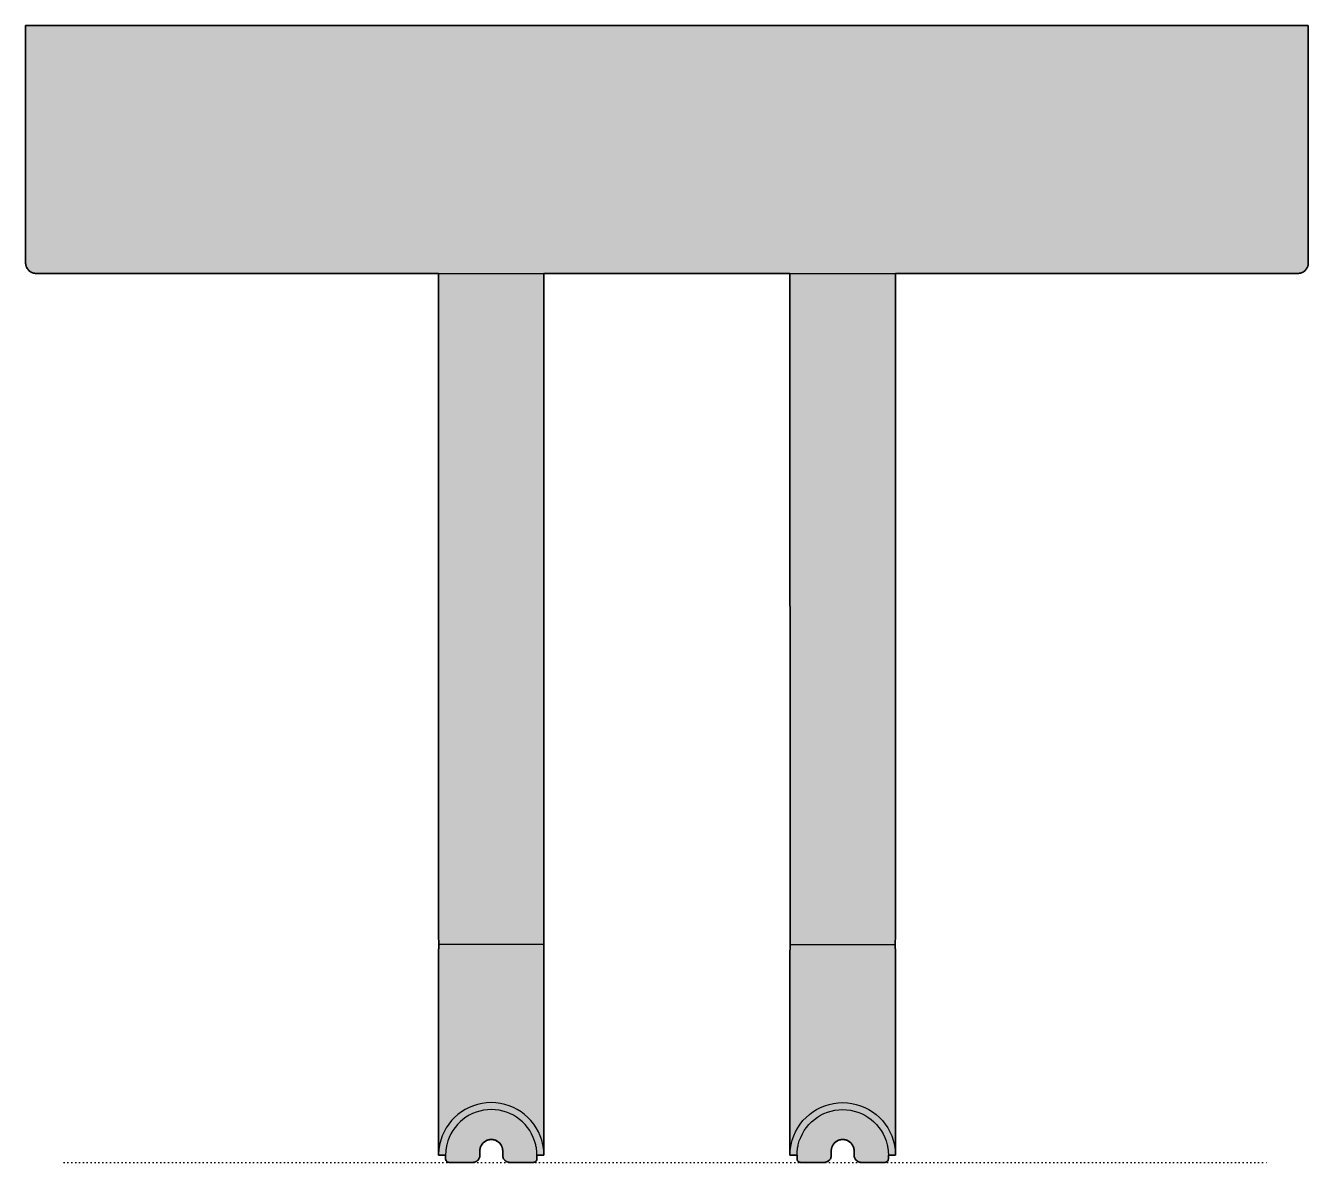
# Model space of a CAD drawing. Header units: millimetres. Extents: x -11 to 757, y -314 to 324.
# Drawn here: x -10.9 to 354.1, y 0 to 323.5 of the extents above; entities that cross this region are included whole.
import ezdxf

# ---------------------------------------------------------------- set-up
doc = ezdxf.new("R2010")
doc.units = ezdxf.units.MM
doc.linetypes.add('Dots', pattern=[1, 0, -1])
doc.layers.add('Blocks', color=7, linetype='Continuous')
doc.layers.add('Blocks$Fill', color=7, linetype='Continuous', true_color=0xffffff)
for name, color, linetype, lineweight, true_color in [('Blocks$Inner', 7, 'Continuous', 25, 0x007f00), ('Blocks$Outline', 7, 'Continuous', 35, 0xff3f3f), ('Groud', 7, 'Dots', 25, 0x243775)]:
    doc.layers.add(name, color=color, linetype=linetype, lineweight=lineweight, true_color=true_color)

# ---------------------------------------------------------------- blocks, each defined once
blk = doc.blocks.new('Anagram Table Lamp Front')
at = {"layer": 'Blocks$Fill'}
blk.add_hatch(color=256, dxfattribs=at).paths.add_polyline_path([(-10.95, 323.5), (-10.95, 280.34), (-10.95, 256.27), (-10.95, 255.92), (-10.94, 255.85), (-10.94, 255.78), (-10.94, 255.72), (-10.93, 255.65), (-10.92, 255.58), (-10.91, 255.51), (-10.9, 255.45), (-10.89, 255.38), (-10.87, 255.31), (-10.86, 255.24), (-10.84, 255.17), (-10.82, 255.1), (-10.8, 255.03), (-10.77, 254.97), (-10.75, 254.9), (-10.72, 254.83), (-10.69, 254.76), (-10.66, 254.69), (-10.63, 254.63), (-10.6, 254.56), (-10.56, 254.5), (-10.52, 254.43), (-10.48, 254.37), (-10.44, 254.3), (-10.4, 254.24), (-10.35, 254.18), (-10.31, 254.12), (-10.26, 254.06), (-10.21, 254), (-10.16, 253.95), (-10.1, 253.89), (-10.05, 253.84), (-9.99, 253.78), (-9.94, 253.73), (-9.88, 253.68), (-9.82, 253.63), (-9.76, 253.59), (-9.7, 253.54), (-9.63, 253.5), (-9.57, 253.46), (-9.51, 253.42), (-9.44, 253.38), (-9.37, 253.35), (-9.31, 253.31), (-9.24, 253.28), (-9.17, 253.25), (-9.11, 253.22), (-9.04, 253.19), (-8.97, 253.17), (-8.9, 253.14), (-8.83, 253.12), (-8.76, 253.1), (-8.69, 253.08), (-8.62, 253.07), (-8.55, 253.05), (-8.48, 253.04), (-8.42, 253.03), (-8.35, 253.02), (-8.28, 253.01), (-8.21, 253.01), (-8.14, 253), (-8.08, 253), (-8.01, 253), (-7.95, 253), (106.55, 253), (106.55, 63.48), (106.58, 63.16), (106.61, 62.79), (106.62, 62.47), (106.63, 62), (106.63, 61.74), (106.62, 61.49), (106.6, 61.04), (106.56, 60.52), (106.56, 60.52), (106.56, 60.51), (106.56, 60.5), (106.56, 60.5), (106.56, 60.5), (106.56, 60.5), (106.56, 60.5), (106.56, 60.5), (106.56, 60.5), (106.56, 60.5), (106.56, 60.49), (106.56, 60.48), (106.56, 60.48), (106.56, 60.48), (106.56, 60.48), (106.56, 60.48), (106.55, 60.22), (106.55, 2), (108.55, 2), (108.55, 1), (108.56, 0.98), (108.56, 0.96), (108.56, 0.93), (108.56, 0.91), (108.56, 0.89), (108.56, 0.86), (108.57, 0.84), (108.57, 0.82), (108.58, 0.79), (108.58, 0.77), (108.59, 0.75), (108.59, 0.72), (108.6, 0.7), (108.61, 0.68), (108.62, 0.66), (108.63, 0.63), (108.63, 0.61), (108.64, 0.59), (108.66, 0.56), (108.67, 0.54), (108.68, 0.52), (108.69, 0.5), (108.7, 0.47), (108.72, 0.45), (108.73, 0.43), (108.75, 0.41), (108.76, 0.39), (108.78, 0.37), (108.79, 0.35), (108.81, 0.33), (108.83, 0.31), (108.85, 0.29), (108.87, 0.27), (108.89, 0.26), (108.9, 0.24), (108.92, 0.22), (108.94, 0.21), (108.97, 0.19), (108.99, 0.18), (109.01, 0.16), (109.03, 0.15), (109.05, 0.14), (109.07, 0.12), (109.1, 0.11), (109.12, 0.1), (109.14, 0.09), (109.16, 0.08), (109.19, 0.07), (109.21, 0.06), (109.23, 0.05), (109.26, 0.05), (109.28, 0.04), (109.3, 0.03), (109.33, 0.03), (109.35, 0.02), (109.37, 0.02), (109.4, 0.01), (109.42, 0.01), (109.44, 0.01), (109.46, 0), (109.49, 0), (109.51, 0), (109.53, 0), (109.55, 0), (116.3, 0), (116.35, 0), (116.39, 0), (116.44, 0), (116.48, 0.01), (116.53, 0.01), (116.57, 0.02), (116.62, 0.02), (116.66, 0.03), (116.71, 0.04), (116.75, 0.05), (116.8, 0.06), (116.84, 0.07), (116.89, 0.09), (116.93, 0.1), (116.98, 0.12), (117.02, 0.13), (117.06, 0.15), (117.1, 0.17), (117.15, 0.19), (117.19, 0.21), (117.23, 0.23), (117.27, 0.25), (117.31, 0.27), (117.35, 0.29), (117.39, 0.32), (117.42, 0.34), (117.46, 0.37), (117.5, 0.4), (117.53, 0.42), (117.57, 0.45), (117.6, 0.48), (117.64, 0.51), (117.68, 0.55), (117.72, 0.58), (117.75, 0.62), (117.78, 0.65), (117.81, 0.69), (117.84, 0.72), (117.87, 0.76), (117.9, 0.8), (117.93, 0.84), (117.96, 0.88), (117.99, 0.92), (118.02, 0.97), (118.05, 1.02), (118.07, 1.06), (118.1, 1.11), (118.12, 1.16), (118.14, 1.2), (118.16, 1.25), (118.18, 1.3), (118.2, 1.35), (118.21, 1.4), (118.23, 1.45), (118.24, 1.5), (118.25, 1.55), (118.26, 1.6), (118.27, 1.65), (118.28, 1.7), (118.29, 1.75), (118.29, 1.8), (118.3, 1.85), (118.3, 1.9), (118.3, 1.95), (118.3, 2), (118.3, 3.25), (118.31, 3.32), (118.31, 3.39), (118.31, 3.47), (118.32, 3.54), (118.33, 3.62), (118.33, 3.69), (118.35, 3.77), (118.36, 3.84), (118.37, 3.92), (118.39, 3.99), (118.41, 4.07), (118.43, 4.14), (118.45, 4.22), (118.48, 4.3), (118.5, 4.37), (118.53, 4.45), (118.56, 4.52), (118.6, 4.6), (118.63, 4.67), (118.67, 4.74), (118.71, 4.82), (118.75, 4.89), (118.79, 4.96), (118.83, 5.03), (118.88, 5.1), (118.93, 5.17), (118.98, 5.23), (119.03, 5.3), (119.09, 5.36), (119.14, 5.43), (119.2, 5.49), (119.26, 5.55), (119.32, 5.61), (119.38, 5.66), (119.44, 5.72), (119.51, 5.77), (119.57, 5.83), (119.64, 5.88), (119.71, 5.92), (119.78, 5.97), (119.85, 6.01), (119.92, 6.06), (119.99, 6.1), (120.06, 6.14), (120.14, 6.17), (120.21, 6.21), (120.28, 6.24), (120.36, 6.27), (120.43, 6.3), (120.51, 6.33), (120.58, 6.35), (120.66, 6.37), (120.74, 6.4), (120.81, 6.41), (120.89, 6.43), (120.96, 6.45), (121.04, 6.46), (121.11, 6.47), (121.19, 6.48), (121.26, 6.49), (121.34, 6.49), (121.41, 6.5), (121.48, 6.5), (121.55, 6.5), (121.63, 6.5), (121.7, 6.5), (121.77, 6.49), (121.85, 6.49), (121.92, 6.48), (122, 6.47), (122.07, 6.46), (122.15, 6.45), (122.22, 6.43), (122.3, 6.41), (122.37, 6.4), (122.45, 6.37), (122.52, 6.35), (122.6, 6.33), (122.68, 6.3), (122.75, 6.27), (122.83, 6.24), (122.9, 6.21), (122.97, 6.17), (123.05, 6.14), (123.12, 6.1), (123.19, 6.06), (123.26, 6.01), (123.33, 5.97), (123.4, 5.92), (123.47, 5.88), (123.54, 5.83), (123.6, 5.77), (123.67, 5.72), (123.73, 5.66), (123.79, 5.61), (123.85, 5.55), (123.91, 5.49), (123.97, 5.43), (124.02, 5.36), (124.08, 5.3), (124.13, 5.23), (124.18, 5.17), (124.23, 5.1), (124.28, 5.03), (124.32, 4.96), (124.36, 4.89), (124.4, 4.82), (124.44, 4.74), (124.48, 4.67), (124.51, 4.6), (124.55, 4.52), (124.58, 4.45), (124.61, 4.37), (124.63, 4.3), (124.66, 4.22), (124.68, 4.14), (124.7, 4.07), (124.72, 3.99), (124.74, 3.92), (124.75, 3.84), (124.76, 3.77), (124.77, 3.69), (124.78, 3.62), (124.79, 3.54), (124.8, 3.47), (124.8, 3.39), (124.8, 3.32), (124.8, 3.25), (124.8, 2), (124.81, 1.95), (124.81, 1.9), (124.81, 1.85), (124.82, 1.8), (124.82, 1.75), (124.83, 1.7), (124.84, 1.65), (124.85, 1.6), (124.86, 1.55), (124.87, 1.5), (124.88, 1.45), (124.9, 1.4), (124.91, 1.35), (124.93, 1.3), (124.95, 1.25), (124.97, 1.2), (124.99, 1.16), (125.01, 1.11), (125.04, 1.06), (125.06, 1.02), (125.09, 0.97), (125.12, 0.92), (125.15, 0.88), (125.18, 0.84), (125.2, 0.8), (125.23, 0.77), (125.25, 0.74), (125.28, 0.71), (125.31, 0.68), (125.33, 0.65), (125.36, 0.61), (125.39, 0.59), (125.47, 0.51), (125.51, 0.48), (125.54, 0.45), (125.57, 0.42), (125.61, 0.4), (125.65, 0.37), (125.68, 0.34), (125.72, 0.32), (125.76, 0.29), (125.8, 0.27), (125.84, 0.25), (125.88, 0.23), (125.92, 0.21), (125.96, 0.19), (126.01, 0.17), (126.05, 0.15), (126.09, 0.13), (126.13, 0.12), (126.18, 0.1), (126.22, 0.09), (126.27, 0.07), (126.31, 0.06), (126.36, 0.05), (126.4, 0.04), (126.44, 0.03), (126.49, 0.02), (126.54, 0.02), (126.58, 0.01), (126.63, 0.01), (126.67, 0), (126.72, 0), (126.76, 0), (126.8, 0), (133.55, 0), (133.58, 0), (133.6, 0), (133.62, 0), (133.64, 0), (133.67, 0.01), (133.69, 0.01), (133.71, 0.01), (133.74, 0.02), (133.76, 0.02), (133.78, 0.03), (133.81, 0.03), (133.83, 0.04), (133.85, 0.05), (133.88, 0.05), (133.9, 0.06), (133.92, 0.07), (133.95, 0.08), (133.97, 0.09), (133.99, 0.1), (134.01, 0.11), (134.04, 0.12), (134.06, 0.14), (134.08, 0.15), (134.1, 0.16), (134.12, 0.18), (134.14, 0.19), (134.16, 0.21), (134.19, 0.22), (134.2, 0.24), (134.22, 0.26), (134.24, 0.27), (134.26, 0.29), (134.28, 0.31), (134.3, 0.33), (134.31, 0.35), (134.33, 0.37), (134.35, 0.39), (134.36, 0.41), (134.38, 0.43), (134.39, 0.45), (134.41, 0.47), (134.42, 0.5), (134.43, 0.52), (134.44, 0.54), (134.45, 0.56), (134.47, 0.59), (134.48, 0.61), (134.48, 0.63), (134.49, 0.66), (134.5, 0.68), (134.51, 0.7), (134.52, 0.72), (134.52, 0.75), (134.53, 0.77), (134.53, 0.79), (134.54, 0.82), (134.54, 0.84), (134.55, 0.86), (134.55, 0.89), (134.55, 0.91), (134.55, 0.93), (134.55, 0.96), (134.55, 0.98), (134.55, 1), (134.55, 2), (136.55, 2), (136.55, 60.22), (136.55, 60.26), (136.55, 60.26), (136.55, 60.26), (136.55, 60.49), (136.55, 60.51), (136.55, 60.52), (136.55, 60.52), (136.51, 61.04), (136.49, 61.49), (136.48, 61.74), (136.48, 62), (136.48, 62.16), (136.49, 62.65), (136.52, 63.06), (136.55, 63.48), (136.55, 63.49), (136.55, 63.49), (136.55, 63.49), (136.55, 63.49), (136.55, 63.49), (136.55, 63.49), (136.55, 63.49), (136.55, 63.49), (136.55, 63.49), (136.55, 63.49), (136.55, 63.49), (136.55, 63.49), (136.55, 63.49), (136.55, 63.49), (136.55, 63.49), (136.55, 63.49), (136.55, 63.49), (136.55, 63.49), (136.55, 63.49), (136.55, 63.49), (136.55, 63.49), (136.55, 63.49), (136.55, 63.49), (136.55, 63.49), (136.55, 63.49), (136.55, 63.49), (136.55, 63.49), (136.55, 63.49), (136.55, 63.49), (136.55, 63.49), (136.55, 63.49), (136.55, 63.49), (136.55, 63.49), (136.55, 63.49), (136.55, 63.49), (136.55, 63.49), (136.55, 63.49), (136.55, 63.49), (136.55, 63.49), (136.55, 253), (206.55, 253), (206.56, 63.49), (206.56, 63.49), (206.56, 63.49), (206.56, 63.49), (206.56, 63.49), (206.56, 63.49), (206.56, 63.49), (206.56, 63.49), (206.56, 63.49), (206.56, 63.49), (206.56, 63.49), (206.56, 63.49), (206.56, 63.49), (206.56, 63.49), (206.56, 63.49), (206.56, 63.49), (206.56, 63.49), (206.56, 63.49), (206.56, 63.49), (206.56, 63.49), (206.56, 63.49), (206.56, 63.49), (206.56, 63.49), (206.56, 63.49), (206.56, 63.49), (206.56, 63.49), (206.56, 63.49), (206.56, 63.49), (206.56, 63.49), (206.56, 63.49), (206.56, 63.49), (206.56, 63.49), (206.56, 63.49), (206.56, 63.49), (206.56, 63.49), (206.56, 63.49), (206.56, 63.49), (206.56, 63.49), (206.56, 63.49), (206.56, 63.48), (206.59, 63.06), (206.62, 62.65), (206.63, 62.16), (206.63, 62), (206.63, 61.74), (206.62, 61.49), (206.6, 61.04), (206.56, 60.52), (206.56, 60.52), (206.56, 60.51), (206.55, 60.42), (206.55, 60.26), (206.55, 60.22), (206.55, 2), (208.55, 2), (208.55, 1), (208.56, 0.98), (208.56, 0.96), (208.56, 0.93), (208.56, 0.91), (208.56, 0.89), (208.56, 0.86), (208.57, 0.84), (208.57, 0.82), (208.58, 0.79), (208.58, 0.77), (208.59, 0.75), (208.59, 0.72), (208.6, 0.7), (208.61, 0.68), (208.62, 0.66), (208.63, 0.63), (208.63, 0.61), (208.64, 0.59), (208.66, 0.56), (208.67, 0.54), (208.68, 0.52), (208.69, 0.5), (208.7, 0.47), (208.72, 0.45), (208.73, 0.43), (208.75, 0.41), (208.76, 0.39), (208.78, 0.37), (208.79, 0.35), (208.81, 0.33), (208.83, 0.31), (208.85, 0.29), (208.87, 0.27), (208.89, 0.26), (208.9, 0.24), (208.92, 0.22), (208.94, 0.21), (208.97, 0.19), (208.99, 0.18), (209.01, 0.16), (209.03, 0.15), (209.05, 0.14), (209.07, 0.12), (209.1, 0.11), (209.12, 0.1), (209.14, 0.09), (209.16, 0.08), (209.19, 0.07), (209.21, 0.06), (209.23, 0.05), (209.26, 0.05), (209.28, 0.04), (209.3, 0.03), (209.33, 0.03), (209.35, 0.02), (209.37, 0.02), (209.4, 0.01), (209.42, 0.01), (209.44, 0.01), (209.46, 0), (209.49, 0), (209.51, 0), (209.53, 0), (209.55, 0), (216.3, 0), (216.35, 0), (216.39, 0), (216.44, 0), (216.48, 0.01), (216.53, 0.01), (216.57, 0.02), (216.62, 0.02), (216.66, 0.03), (216.71, 0.04), (216.75, 0.05), (216.8, 0.06), (216.84, 0.07), (216.89, 0.09), (216.93, 0.1), (216.98, 0.12), (217.02, 0.13), (217.06, 0.15), (217.1, 0.17), (217.15, 0.19), (217.19, 0.21), (217.23, 0.23), (217.27, 0.25), (217.31, 0.27), (217.35, 0.29), (217.39, 0.32), (217.42, 0.34), (217.46, 0.37), (217.5, 0.4), (217.53, 0.42), (217.57, 0.45), (217.6, 0.48), (217.64, 0.51), (217.72, 0.59), (217.75, 0.61), (217.78, 0.65), (217.8, 0.68), (217.83, 0.71), (217.86, 0.74), (217.88, 0.77), (217.91, 0.8), (217.93, 0.84), (217.96, 0.88), (217.99, 0.92), (218.02, 0.97), (218.05, 1.02), (218.07, 1.06), (218.1, 1.11), (218.12, 1.16), (218.14, 1.2), (218.16, 1.25), (218.18, 1.3), (218.2, 1.35), (218.21, 1.4), (218.23, 1.45), (218.24, 1.5), (218.25, 1.55), (218.26, 1.6), (218.27, 1.65), (218.28, 1.7), (218.29, 1.75), (218.29, 1.8), (218.3, 1.85), (218.3, 1.9), (218.3, 1.95), (218.3, 2), (218.3, 3.25), (218.31, 3.32), (218.31, 3.39), (218.31, 3.47), (218.32, 3.54), (218.33, 3.62), (218.33, 3.69), (218.35, 3.77), (218.36, 3.84), (218.37, 3.92), (218.39, 3.99), (218.41, 4.07), (218.43, 4.14), (218.45, 4.22), (218.48, 4.3), (218.5, 4.37), (218.53, 4.45), (218.56, 4.52), (218.6, 4.6), (218.63, 4.67), (218.67, 4.74), (218.71, 4.82), (218.75, 4.89), (218.79, 4.96), (218.83, 5.03), (218.88, 5.1), (218.93, 5.17), (218.98, 5.23), (219.03, 5.3), (219.09, 5.36), (219.14, 5.43), (219.2, 5.49), (219.26, 5.55), (219.32, 5.61), (219.38, 5.66), (219.44, 5.72), (219.51, 5.77), (219.57, 5.83), (219.64, 5.88), (219.71, 5.92), (219.78, 5.97), (219.85, 6.01), (219.92, 6.06), (219.99, 6.1), (220.06, 6.14), (220.14, 6.17), (220.21, 6.21), (220.28, 6.24), (220.36, 6.27), (220.43, 6.3), (220.51, 6.33), (220.58, 6.35), (220.66, 6.37), (220.74, 6.4), (220.81, 6.41), (220.89, 6.43), (220.96, 6.45), (221.04, 6.46), (221.11, 6.47), (221.19, 6.48), (221.26, 6.49), (221.34, 6.49), (221.41, 6.5), (221.48, 6.5), (221.55, 6.5), (221.63, 6.5), (221.7, 6.5), (221.77, 6.49), (221.85, 6.49), (221.92, 6.48), (222, 6.47), (222.07, 6.46), (222.15, 6.45), (222.22, 6.43), (222.3, 6.41), (222.37, 6.4), (222.45, 6.37), (222.52, 6.35), (222.6, 6.33), (222.68, 6.3), (222.75, 6.27), (222.83, 6.24), (222.9, 6.21), (222.97, 6.17), (223.05, 6.14), (223.12, 6.1), (223.19, 6.06), (223.26, 6.01), (223.33, 5.97), (223.4, 5.92), (223.47, 5.88), (223.54, 5.83), (223.6, 5.77), (223.67, 5.72), (223.73, 5.66), (223.79, 5.61), (223.85, 5.55), (223.91, 5.49), (223.97, 5.43), (224.02, 5.36), (224.08, 5.3), (224.13, 5.23), (224.18, 5.17), (224.23, 5.1), (224.28, 5.03), (224.32, 4.96), (224.36, 4.89), (224.4, 4.82), (224.44, 4.74), (224.48, 4.67), (224.51, 4.6), (224.55, 4.52), (224.58, 4.45), (224.61, 4.37), (224.63, 4.3), (224.66, 4.22), (224.68, 4.14), (224.7, 4.07), (224.72, 3.99), (224.74, 3.92), (224.75, 3.84), (224.76, 3.77), (224.77, 3.69), (224.78, 3.62), (224.79, 3.54), (224.8, 3.47), (224.8, 3.39), (224.8, 3.32), (224.8, 3.25), (224.8, 2), (224.81, 1.95), (224.81, 1.9), (224.81, 1.85), (224.82, 1.8), (224.82, 1.75), (224.83, 1.7), (224.84, 1.65), (224.85, 1.6), (224.86, 1.55), (224.87, 1.5), (224.88, 1.45), (224.9, 1.4), (224.91, 1.35), (224.93, 1.3), (224.95, 1.25), (224.97, 1.2), (224.99, 1.16), (225.01, 1.11), (225.04, 1.06), (225.06, 1.02), (225.09, 0.97), (225.12, 0.92), (225.15, 0.88), (225.18, 0.84), (225.21, 0.8), (225.24, 0.76), (225.26, 0.72), (225.3, 0.69), (225.33, 0.65), (225.36, 0.62), (225.39, 0.58), (225.43, 0.55), (225.43, 0.55), (225.43, 0.55), (225.47, 0.51), (225.51, 0.48), (225.54, 0.45), (225.57, 0.42), (225.61, 0.4), (225.65, 0.37), (225.68, 0.34), (225.72, 0.32), (225.76, 0.29), (225.8, 0.27), (225.84, 0.25), (225.88, 0.23), (225.92, 0.21), (225.96, 0.19), (226.01, 0.17), (226.05, 0.15), (226.09, 0.13), (226.13, 0.12), (226.18, 0.1), (226.22, 0.09), (226.27, 0.07), (226.31, 0.06), (226.36, 0.05), (226.4, 0.04), (226.44, 0.03), (226.49, 0.02), (226.54, 0.02), (226.58, 0.01), (226.63, 0.01), (226.67, 0), (226.72, 0), (226.76, 0), (226.8, 0), (233.55, 0), (233.58, 0), (233.6, 0), (233.62, 0), (233.64, 0), (233.67, 0.01), (233.69, 0.01), (233.71, 0.01), (233.74, 0.02), (233.76, 0.02), (233.78, 0.03), (233.81, 0.03), (233.83, 0.04), (233.85, 0.05), (233.88, 0.05), (233.9, 0.06), (233.92, 0.07), (233.95, 0.08), (233.97, 0.09), (233.99, 0.1), (234.01, 0.11), (234.04, 0.12), (234.06, 0.14), (234.08, 0.15), (234.1, 0.16), (234.12, 0.18), (234.14, 0.19), (234.16, 0.21), (234.19, 0.22), (234.2, 0.24), (234.22, 0.26), (234.24, 0.27), (234.26, 0.29), (234.28, 0.31), (234.3, 0.33), (234.31, 0.35), (234.33, 0.37), (234.35, 0.39), (234.36, 0.41), (234.38, 0.43), (234.39, 0.45), (234.41, 0.47), (234.42, 0.5), (234.43, 0.52), (234.44, 0.54), (234.45, 0.56), (234.47, 0.59), (234.48, 0.61), (234.48, 0.63), (234.49, 0.66), (234.5, 0.68), (234.51, 0.7), (234.52, 0.72), (234.52, 0.75), (234.53, 0.77), (234.53, 0.79), (234.54, 0.82), (234.54, 0.84), (234.55, 0.86), (234.55, 0.89), (234.55, 0.91), (234.55, 0.93), (234.55, 0.96), (234.55, 0.98), (234.55, 1), (234.55, 2), (236.55, 2), (236.55, 60.22), (236.55, 60.49), (236.55, 60.51), (236.55, 60.52), (236.55, 60.52), (236.51, 61.04), (236.49, 61.49), (236.48, 61.74), (236.48, 62), (236.49, 62.47), (236.5, 62.79), (236.53, 63.16), (236.55, 63.48), (236.55, 253), (344.05, 253), (351.05, 253), (351.12, 253), (351.19, 253), (351.25, 253), (351.32, 253.01), (351.39, 253.01), (351.46, 253.02), (351.52, 253.03), (351.59, 253.04), (351.66, 253.05), (351.73, 253.07), (351.8, 253.08), (351.87, 253.1), (351.94, 253.12), (352.01, 253.14), (352.08, 253.17), (352.15, 253.19), (352.21, 253.22), (352.28, 253.25), (352.35, 253.28), (352.42, 253.31), (352.48, 253.35), (352.55, 253.38), (352.62, 253.42), (352.68, 253.46), (352.74, 253.5), (352.81, 253.54), (352.87, 253.59), (352.93, 253.63), (352.99, 253.68), (353.05, 253.73), (353.1, 253.78), (353.16, 253.84), (353.21, 253.89), (353.27, 253.95), (353.32, 254), (353.37, 254.06), (353.41, 254.12), (353.46, 254.18), (353.51, 254.24), (353.55, 254.3), (353.59, 254.37), (353.63, 254.43), (353.67, 254.5), (353.7, 254.56), (353.74, 254.63), (353.77, 254.69), (353.8, 254.76), (353.83, 254.83), (353.86, 254.9), (353.88, 254.97), (353.91, 255.03), (353.93, 255.1), (353.95, 255.17), (353.97, 255.24), (353.98, 255.31), (354, 255.38), (354.01, 255.45), (354.02, 255.51), (354.03, 255.58), (354.04, 255.65), (354.05, 255.72), (354.05, 255.78), (354.05, 255.85), (354.05, 255.92), (354.05, 256.27), (354.05, 280.34), (354.05, 323.5)], flags=0)
at = {"layer": 'Blocks$Inner'}
for p, q in [((136.55, 63.48), (136.55, 253)), ((206.55, 253), (206.55, 63.48)), ((236.55, 63.48), (236.55, 253)), ((136.48, 62), (106.63, 62)), ((206.63, 62), (236.48, 62)), ((236.55, 2), (236.55, 60.22)), ((108.55, 2), (108.55, 1)), ((109.55, 0), (116.3, 0)), ((118.3, 2), (118.3, 3.25)), ((124.8, 3.25), (124.8, 2)), ((125.39, 0.59), (125.47, 0.51)), ((126.8, 0), (133.55, 0)), ((134.55, 1), (134.55, 2)), ((208.55, 2), (206.55, 2)), ((208.55, 1), (208.55, 2)), ((216.3, 0), (209.55, 0)), ((217.64, 0.51), (217.72, 0.59)), ((218.3, 3.25), (218.3, 2)), ((224.8, 2), (224.8, 3.25)), ((233.55, 0), (226.8, 0)), ((236.55, 2), (234.55, 2)), ((234.55, 2), (234.55, 1))]:
    blk.add_line(p, q, dxfattribs=at)
for points in [[(354.05, 255.92), (354.05, 256.27), (354.05, 280.34), (354.05, 323.5), (-10.95, 323.5), (-10.95, 280.34), (-10.95, 256.27), (-10.95, 255.92)], [(-7.95, 253), (344.05, 253), (351.05, 253)], [(106.55, 63.48), (106.55, 253)], [(108.55, 2), (106.55, 2), (106.55, 60.22)], [(136.55, 60.22), (136.55, 2), (134.55, 2)], [(206.55, 2), (206.55, 60.22), (206.55, 60.26)]]:
    blk.add_lwpolyline(points, dxfattribs=at)
for centre, radius, start, end in [((-7.99, 255.96), 2.96, 180.8328, 270.8093), ((351.1, 255.96), 2.96, 269.1907, 359.1672), ((121.55, 2), 15, 11.537, 168.463), ((121.55, 2), 13, 13.3424, 166.6576), ((221.55, 3.25), 3.25, 0, 180), ((109.55, 1), 1, 180, 270), ((116.3, 2), 2, 270, 311.8103), ((126.8, 2), 2, 228.1897, 270), ((133.55, 1), 1, 270, 360)]:
    blk.add_arc(centre, radius, start, end, dxfattribs=at)
at = {"layer": 'Blocks$Inner', "extrusion": (0, 0, -1)}
for centre, radius, start, end in [((-221.55, 2), 15, 11.537, 168.463), ((-221.55, 2), 13, 13.3424, 166.6576), ((-121.55, 3.25), 3.25, 0, 180), ((-209.55, 1), 1, 270, 0), ((-216.3, 2), 2, 228.1897, 270), ((-226.8, 2), 2, 270, 311.8103), ((-233.55, 1), 1, 180, 270)]:
    blk.add_arc(centre, radius, start, end, dxfattribs=at)
at = {"layer": 'Blocks$Inner'}
for points, knots in [([(106.63, 62), (106.63, 62.17), (106.62, 62.5), (106.6, 62.95), (106.58, 63.29), (106.55, 63.48)], [60.220918, 60.220918, 60.220918, 60.220918, 60.435025, 60.649105, 61.220918, 61.220918, 61.220918, 61.220918]), ([(136.55, 63.48), (136.55, 63.49), (136.56, 63.51), (136.54, 63.37), (136.52, 63.08), (136.49, 62.66), (136.48, 62.28), (136.48, 62.06), (136.48, 62)], [0, 0, 0, 0, 0.072545, 0.286064, 0.499967, 0.714803, 0.929673, 1, 1, 1, 1]), ([(206.56, 63.48), (206.56, 63.49), (206.55, 63.51), (206.57, 63.37), (206.59, 63.08), (206.62, 62.66), (206.63, 62.28), (206.63, 62.06), (206.63, 62)], [0, 0, 0, 0, 0.072545, 0.286064, 0.499967, 0.714803, 0.929673, 1, 1, 1, 1]), ([(236.48, 62), (236.48, 62.17), (236.48, 62.5), (236.51, 62.95), (236.53, 63.29), (236.55, 63.48)], [2, 2, 2, 2, 2.214107, 2.428188, 3, 3, 3, 3]), ([(106.55, 60.22), (106.55, 60.29), (106.55, 60.36), (106.56, 60.47), (106.56, 60.51), (106.56, 60.52)], [58.220918, 58.220918, 58.220918, 58.220918, 58.720918, 58.720918, 59.220918, 59.220918, 59.220918, 59.220918]), ([(106.56, 60.52), (106.56, 60.56), (106.57, 60.62), (106.58, 60.79), (106.59, 60.91), (106.61, 61.17), (106.62, 61.33), (106.63, 61.65), (106.63, 61.82), (106.63, 62)], [59.220918, 59.220918, 59.220918, 59.220918, 59.470918, 59.470918, 59.720918, 59.720918, 59.970918, 59.970918, 60.220918, 60.220918, 60.220918, 60.220918]), ([(136.48, 62), (136.48, 61.82), (136.48, 61.65), (136.49, 61.32), (136.5, 61.17), (136.52, 60.91), (136.53, 60.79), (136.54, 60.62), (136.55, 60.56), (136.55, 60.52)], [1, 1, 1, 1, 1.25, 1.25, 1.5, 1.5, 1.75, 1.75, 2, 2, 2, 2]), ([(136.55, 60.52), (136.55, 60.51), (136.55, 60.47), (136.55, 60.36), (136.55, 60.29), (136.55, 60.22)], [2, 2, 2, 2, 2.5, 2.5, 3, 3, 3, 3]), ([(206.56, 60.52), (206.56, 60.51), (206.56, 60.47), (206.55, 60.36), (206.55, 60.29), (206.55, 60.22)], [2, 2, 2, 2, 2.5, 2.5, 3, 3, 3, 3]), ([(206.63, 62), (206.63, 61.82), (206.63, 61.65), (206.62, 61.32), (206.61, 61.17), (206.59, 60.91), (206.58, 60.79), (206.57, 60.62), (206.56, 60.56), (206.56, 60.52)], [1, 1, 1, 1, 1.25, 1.25, 1.5, 1.5, 1.75, 1.75, 2, 2, 2, 2]), ([(236.55, 60.52), (236.55, 60.56), (236.54, 60.62), (236.53, 60.79), (236.52, 60.91), (236.5, 61.17), (236.49, 61.33), (236.48, 61.65), (236.48, 61.82), (236.48, 62)], [1, 1, 1, 1, 1.25, 1.25, 1.5, 1.5, 1.75, 1.75, 2, 2, 2, 2]), ([(236.55, 60.22), (236.55, 60.29), (236.55, 60.36), (236.55, 60.47), (236.55, 60.51), (236.55, 60.52)], [0, 0, 0, 0, 0.5, 0.5, 1, 1, 1, 1]), ([(106.86, 5), (106.82, 4.81), (106.78, 4.61), (106.72, 4.23), (106.69, 4.04), (106.65, 3.68), (106.63, 3.51), (106.6, 3.18), (106.59, 3.03), (106.57, 2.75), (106.57, 2.62), (106.56, 2.4), (106.56, 2.31), (106.56, 2.16), (106.56, 2.1), (106.55, 2.02), (106.55, 2), (106.55, 2)], [42.083152, 42.083152, 42.083152, 42.083152, 42.208152, 42.208152, 42.333152, 42.333152, 42.458152, 42.458152, 42.583152, 42.583152, 42.708152, 42.708152, 42.833152, 42.833152, 42.958152, 42.958152, 43.083152, 43.083152, 43.083152, 43.083152]), ([(108.91, 5), (108.86, 4.81), (108.82, 4.61), (108.75, 4.23), (108.71, 4.04), (108.66, 3.68), (108.64, 3.51), (108.61, 3.18), (108.59, 3.03), (108.58, 2.75), (108.57, 2.62), (108.56, 2.4), (108.56, 2.31), (108.56, 2.15), (108.56, 2.1), (108.55, 2.02), (108.55, 2), (108.55, 2)], [46.566384, 46.566384, 46.566384, 46.566384, 46.691384, 46.691384, 46.816384, 46.816384, 46.941384, 46.941384, 47.066384, 47.066384, 47.191384, 47.191384, 47.316384, 47.316384, 47.441384, 47.441384, 47.566384, 47.566384, 47.566384, 47.566384]), ([(134.55, 2), (134.55, 2), (134.55, 2.02), (134.55, 2.1), (134.55, 2.16), (134.55, 2.31), (134.55, 2.4), (134.54, 2.62), (134.53, 2.75), (134.51, 3.03), (134.5, 3.18), (134.47, 3.51), (134.45, 3.68), (134.39, 4.05), (134.36, 4.24), (134.29, 4.61), (134.25, 4.81), (134.2, 5)], [10.780252, 10.780252, 10.780252, 10.780252, 10.905252, 10.905252, 11.030252, 11.030252, 11.155252, 11.155252, 11.280252, 11.280252, 11.405252, 11.405252, 11.530252, 11.530252, 11.655252, 11.655252, 11.780252, 11.780252, 11.780252, 11.780252]), ([(136.55, 2), (136.55, 2), (136.55, 2.02), (136.55, 2.1), (136.55, 2.15), (136.55, 2.31), (136.55, 2.4), (136.54, 2.62), (136.54, 2.75), (136.52, 3.02), (136.51, 3.18), (136.48, 3.5), (136.46, 3.68), (136.42, 4.04), (136.39, 4.23), (136.33, 4.61), (136.29, 4.81), (136.25, 5)], [0, 0, 0, 0, 0.125, 0.125, 0.25, 0.25, 0.375, 0.375, 0.5, 0.5, 0.625, 0.625, 0.75, 0.75, 0.875, 0.875, 1, 1, 1, 1]), ([(206.55, 2), (206.55, 2), (206.55, 2.02), (206.55, 2.1), (206.56, 2.15), (206.56, 2.31), (206.56, 2.4), (206.57, 2.62), (206.57, 2.75), (206.59, 3.02), (206.6, 3.18), (206.63, 3.5), (206.65, 3.68), (206.69, 4.04), (206.72, 4.23), (206.78, 4.61), (206.82, 4.81), (206.86, 5)], [2, 2, 2, 2, 2.125, 2.125, 2.25, 2.25, 2.375, 2.375, 2.5, 2.5, 2.625, 2.625, 2.75, 2.75, 2.875, 2.875, 3, 3, 3, 3]), ([(208.55, 2), (208.55, 2), (208.55, 2.02), (208.56, 2.1), (208.56, 2.16), (208.56, 2.31), (208.56, 2.4), (208.57, 2.62), (208.58, 2.75), (208.59, 3.03), (208.61, 3.18), (208.64, 3.51), (208.66, 3.68), (208.72, 4.05), (208.75, 4.24), (208.82, 4.61), (208.86, 4.81), (208.91, 5)], [36.270679, 36.270679, 36.270679, 36.270679, 36.395679, 36.395679, 36.520679, 36.520679, 36.645679, 36.645679, 36.770679, 36.770679, 36.895679, 36.895679, 37.020679, 37.020679, 37.145679, 37.145679, 37.270679, 37.270679, 37.270679, 37.270679]), ([(234.2, 5), (234.25, 4.81), (234.29, 4.61), (234.36, 4.23), (234.39, 4.04), (234.45, 3.68), (234.47, 3.51), (234.5, 3.18), (234.51, 3.03), (234.53, 2.75), (234.54, 2.62), (234.55, 2.4), (234.55, 2.31), (234.55, 2.15), (234.55, 2.1), (234.55, 2.02), (234.55, 2), (234.55, 2)], [72.056811, 72.056811, 72.056811, 72.056811, 72.181811, 72.181811, 72.306811, 72.306811, 72.431811, 72.431811, 72.556811, 72.556811, 72.681811, 72.681811, 72.806811, 72.806811, 72.931811, 72.931811, 73.056811, 73.056811, 73.056811, 73.056811]), ([(236.25, 5), (236.29, 4.81), (236.33, 4.61), (236.39, 4.23), (236.42, 4.04), (236.46, 3.68), (236.48, 3.51), (236.51, 3.18), (236.52, 3.03), (236.54, 2.75), (236.54, 2.62), (236.55, 2.4), (236.55, 2.31), (236.55, 2.16), (236.55, 2.1), (236.55, 2.02), (236.55, 2), (236.55, 2)], [44.083152, 44.083152, 44.083152, 44.083152, 44.208152, 44.208152, 44.333152, 44.333152, 44.458152, 44.458152, 44.583152, 44.583152, 44.708152, 44.708152, 44.833152, 44.833152, 44.958152, 44.958152, 45.083152, 45.083152, 45.083152, 45.083152]), ([(117.64, 0.51), (117.75, 0.61), (117.85, 0.72), (118.02, 0.95), (118.08, 1.08), (118.2, 1.33), (118.24, 1.46), (118.29, 1.73), (118.3, 1.86), (118.3, 2)], [58.346635, 58.346635, 58.346635, 58.346635, 58.596635, 58.596635, 58.846635, 58.846635, 59.096635, 59.096635, 59.346635, 59.346635, 59.346635, 59.346635]), ([(124.8, 2), (124.8, 1.86), (124.82, 1.73), (124.87, 1.46), (124.91, 1.33), (125.03, 1.08), (125.09, 0.95), (125.26, 0.72), (125.36, 0.61), (125.47, 0.51)], [72.056811, 72.056811, 72.056811, 72.056811, 72.306811, 72.306811, 72.556811, 72.556811, 72.806811, 72.806811, 73.056811, 73.056811, 73.056811, 73.056811]), ([(218.3, 2), (218.3, 1.86), (218.29, 1.73), (218.24, 1.46), (218.2, 1.33), (218.08, 1.08), (218.02, 0.95), (217.85, 0.72), (217.75, 0.61), (217.64, 0.51)], [24.490428, 24.490428, 24.490428, 24.490428, 24.740428, 24.740428, 24.990428, 24.990428, 25.240428, 25.240428, 25.490428, 25.490428, 25.490428, 25.490428]), ([(225.47, 0.51), (225.36, 0.61), (225.26, 0.72), (225.09, 0.95), (225.03, 1.08), (224.91, 1.33), (224.87, 1.46), (224.82, 1.73), (224.8, 1.86), (224.8, 2)], [83.837063, 83.837063, 83.837063, 83.837063, 84.087063, 84.087063, 84.337063, 84.337063, 84.587063, 84.587063, 84.837063, 84.837063, 84.837063, 84.837063])]:
    blk.add_open_spline(points, degree=3, knots=knots, dxfattribs=at)
at = {"layer": 'Blocks$Outline'}
for points in [[(-10.95, 323.5), (-10.95, 280.34)], [(354.05, 323.5), (-10.95, 323.5)], [(354.05, 280.34), (354.05, 323.5)], [(-10.95, 280.34), (-10.95, 256.27)], [(354.05, 256.27), (354.05, 280.34)], [(-10.95, 256.27), (-10.95, 255.92)], [(354.05, 255.92), (354.05, 256.27)], [(-7.95, 253), (106.55, 253)], [(106.55, 253), (106.55, 63.48)], [(136.55, 63.49), (136.55, 253)], [(136.55, 253), (206.55, 253)], [(206.55, 253), (206.56, 63.49)], [(236.55, 63.48), (236.55, 253)], [(236.55, 253), (344.05, 253)], [(344.05, 253), (351.05, 253)], [(106.55, 60.22), (106.55, 2)], [(136.55, 60.22), (136.55, 60.26)], [(136.55, 2), (136.55, 60.22)], [(206.55, 60.26), (206.55, 60.22)], [(206.55, 60.22), (206.55, 2)], [(236.55, 2), (236.55, 60.22)], [(106.55, 2), (108.55, 2)], [(108.55, 2), (108.55, 1)], [(109.55, 0), (116.3, 0)], [(117.64, 0.51), (117.68, 0.55)], [(118.3, 2), (118.3, 3.25)], [(124.8, 3.25), (124.8, 2)], [(125.39, 0.59), (125.47, 0.51)], [(126.8, 0), (133.55, 0)], [(134.55, 1), (134.55, 2)], [(134.55, 2), (136.55, 2)], [(206.55, 2), (208.55, 2)], [(208.55, 2), (208.55, 1)], [(209.55, 0), (216.3, 0)], [(217.64, 0.51), (217.72, 0.59)], [(218.3, 2), (218.3, 3.25)], [(224.8, 3.25), (224.8, 2)], [(225.43, 0.55), (225.47, 0.51)], [(226.8, 0), (233.55, 0)], [(234.55, 1), (234.55, 2)], [(234.55, 2), (236.55, 2)]]:
    blk.add_lwpolyline(points, dxfattribs=at)
for points, weights in [([(-10.95, 255.92), (-10.9, 252.96), (-7.95, 253)], [1, 0.707251989671, 1]), ([(351.05, 253), (354.01, 252.96), (354.05, 255.92)], [1, 0.707251989671, 1]), ([(108.55, 1), (108.55, 0), (109.55, 0)], [1, 0.707106781187, 1]), ([(116.3, 0), (117.07, 0), (117.64, 0.51)], [1, 0.934172358963, 1]), ([(125.47, 0.51), (126.04, 0), (126.8, 0)], [1, 0.934172358963, 1]), ([(133.55, 0), (134.55, 0), (134.55, 1)], [1, 0.707106781187, 1]), ([(208.55, 1), (208.55, 0), (209.55, 0)], [1, 0.707106781187, 1]), ([(216.3, 0), (217.07, 0), (217.64, 0.51)], [1, 0.934172358963, 1]), ([(225.47, 0.51), (226.04, 0), (226.8, 0)], [1, 0.934172358963, 1]), ([(233.55, 0), (234.55, 0), (234.55, 1)], [1, 0.707106781187, 1])]:
    blk.add_rational_spline(points, weights, degree=2, dxfattribs=at)
for points, knots in [([(106.55, 63.48), (106.58, 63.29), (106.6, 62.95), (106.62, 62.5), (106.63, 62.17), (106.63, 62)], [-1, -1, -1, -1, -0.428188, -0.214107, 0, 0, 0, 0]), ([(136.48, 62), (136.48, 62.06), (136.48, 62.28), (136.49, 62.66), (136.52, 63.08), (136.54, 63.35), (136.55, 63.46), (136.55, 63.48)], [-1, -1, -1, -1, -0.929673, -0.7148026, -0.4999671, -0.2860644, -0.1180261, -0.1180261, -0.1180261, -0.1180261]), ([(206.56, 63.48), (206.56, 63.46), (206.57, 63.35), (206.59, 63.08), (206.62, 62.66), (206.63, 62.28), (206.63, 62.06), (206.63, 62)], [0.1180261, 0.1180261, 0.1180261, 0.1180261, 0.2860644, 0.4999671, 0.7148026, 0.929673, 1, 1, 1, 1]), ([(236.48, 62), (236.48, 62.17), (236.48, 62.5), (236.51, 62.95), (236.53, 63.29), (236.55, 63.48)], [0, 0, 0, 0, 0.214107, 0.428188, 1, 1, 1, 1]), ([(106.56, 60.48), (106.56, 60.48), (106.56, 60.47), (106.56, 60.44), (106.55, 60.36), (106.55, 60.29), (106.55, 60.22)], [-0.7308016, -0.7308016, -0.7308016, -0.7308016, -0.7308016, -0.5, -0.5, 0, 0, 0, 0]), ([(106.63, 62), (106.63, 61.82), (106.63, 61.65), (106.62, 61.33), (106.61, 61.17), (106.59, 60.91), (106.58, 60.79), (106.57, 60.62), (106.56, 60.56), (106.56, 60.52)], [-1, -1, -1, -1, -0.75, -0.75, -0.5, -0.5, -0.25, -0.25, 0, 0, 0, 0]), ([(106.56, 60.52), (106.56, 60.52), (106.56, 60.51), (106.56, 60.5), (106.56, 60.5)], [-1, -1, -1, -1, -0.7893735, -0.7893735, -0.7893735, -0.7893735, -0.7893735]), ([(106.56, 60.5), (106.56, 60.5), (106.56, 60.49), (106.56, 60.49), (106.56, 60.49), (106.56, 60.48), (106.56, 60.48)], [0.000229, 0.000229, 0.000229, 0.000229, 0.0003431, 0.5876584, 0.9999849, 0.9999898, 0.9999898, 0.9999898, 0.9999898]), ([(136.55, 60.52), (136.55, 60.56), (136.54, 60.62), (136.53, 60.79), (136.52, 60.91), (136.5, 61.17), (136.49, 61.32), (136.48, 61.65), (136.48, 61.82), (136.48, 62)], [-1, -1, -1, -1, -0.75, -0.75, -0.5, -0.5, -0.25, -0.25, 0, 0, 0, 0]), ([(136.55, 60.26), (136.55, 60.26), (136.55, 60.32), (136.55, 60.37), (136.55, 60.47), (136.55, 60.51), (136.55, 60.52)], [-0.90837, -0.90837, -0.90837, -0.90837, -0.90837, -0.5, -0.5, 0, 0, 0, 0]), ([(206.56, 60.52), (206.56, 60.51), (206.56, 60.47), (206.55, 60.37), (206.55, 60.32), (206.55, 60.26)], [0, 0, 0, 0, 0.5, 0.5, 0.9083699, 0.9083699, 0.9083699, 0.9083699]), ([(206.63, 62), (206.63, 61.82), (206.63, 61.65), (206.62, 61.32), (206.61, 61.17), (206.59, 60.91), (206.58, 60.79), (206.57, 60.62), (206.56, 60.56), (206.56, 60.52)], [0, 0, 0, 0, 0.25, 0.25, 0.5, 0.5, 0.75, 0.75, 1, 1, 1, 1]), ([(236.55, 60.52), (236.55, 60.56), (236.54, 60.62), (236.53, 60.79), (236.52, 60.91), (236.5, 61.17), (236.49, 61.33), (236.48, 61.65), (236.48, 61.82), (236.48, 62)], [0, 0, 0, 0, 0.25, 0.25, 0.5, 0.5, 0.75, 0.75, 1, 1, 1, 1]), ([(236.55, 60.22), (236.55, 60.29), (236.55, 60.36), (236.55, 60.47), (236.55, 60.51), (236.55, 60.52)], [0, 0, 0, 0, 0.5, 0.5, 1, 1, 1, 1]), ([(117.68, 0.55), (117.77, 0.64), (117.86, 0.73), (118.02, 0.95), (118.08, 1.08), (118.2, 1.33), (118.24, 1.46), (118.29, 1.73), (118.3, 1.86), (118.3, 2)], [0.0327623, 0.0327623, 0.0327623, 0.0327623, 0.25, 0.25, 0.5, 0.5, 0.75, 0.75, 1, 1, 1, 1]), ([(124.8, 2), (124.8, 1.86), (124.82, 1.73), (124.87, 1.46), (124.91, 1.33), (125.03, 1.08), (125.09, 0.95), (125.24, 0.75), (125.31, 0.66), (125.39, 0.59)], [-1, -1, -1, -1, -0.75, -0.75, -0.5, -0.5, -0.25, -0.25, -0.0621073, -0.0621073, -0.0621073, -0.0621073]), ([(217.72, 0.59), (217.8, 0.66), (217.87, 0.75), (218.02, 0.95), (218.08, 1.08), (218.2, 1.33), (218.24, 1.46), (218.29, 1.73), (218.3, 1.86), (218.3, 2)], [0.0621073, 0.0621073, 0.0621073, 0.0621073, 0.25, 0.25, 0.5, 0.5, 0.75, 0.75, 1, 1, 1, 1]), ([(224.8, 2), (224.8, 1.86), (224.82, 1.73), (224.87, 1.46), (224.91, 1.33), (225.03, 1.08), (225.09, 0.95), (225.25, 0.73), (225.34, 0.64), (225.43, 0.55), (225.43, 0.55)], [-1, -1, -1, -1, -0.75, -0.75, -0.5, -0.5, -0.25, -0.25, -0.0327623, -0.0327623, -0.0327623, -0.0327623, -0.0327623])]:
    blk.add_open_spline(points, degree=3, knots=knots, dxfattribs=at)
for points in [[(136.55, 63.48), (136.55, 63.49), (136.55, 63.49), (136.55, 63.49)], [(206.56, 63.49), (206.56, 63.49), (206.56, 63.49), (206.56, 63.48)]]:
    blk.add_open_spline(points, degree=3, dxfattribs=at)
for points in [[(118.3, 3.25), (118.3, 6.5), (121.55, 6.5), (124.8, 6.5), (124.8, 3.25)], [(218.3, 3.25), (218.3, 6.5), (221.55, 6.5), (224.8, 6.5), (224.8, 3.25)]]:
    blk.add_rational_spline(points, [1, 0.707106781187, 1, 0.707106781187, 1], degree=2, knots=[-10.210176, -10.210176, -10.210176, -5.105088, -5.105088, 0, 0, 0], dxfattribs=at)

msp = doc.modelspace()

# ---------------------------------------------------------------- linework, layer by layer
at = {"layer": 'Groud'}
msp.add_lwpolyline([(0, 0), (343.11, 0)], dxfattribs=at)

# ---------------------------------------------------------------- block references
at = {"layer": 'Blocks'}
msp.add_blockref('Anagram Table Lamp Front', (0, 0), dxfattribs=at)

doc.saveas('drawing.dxf')
